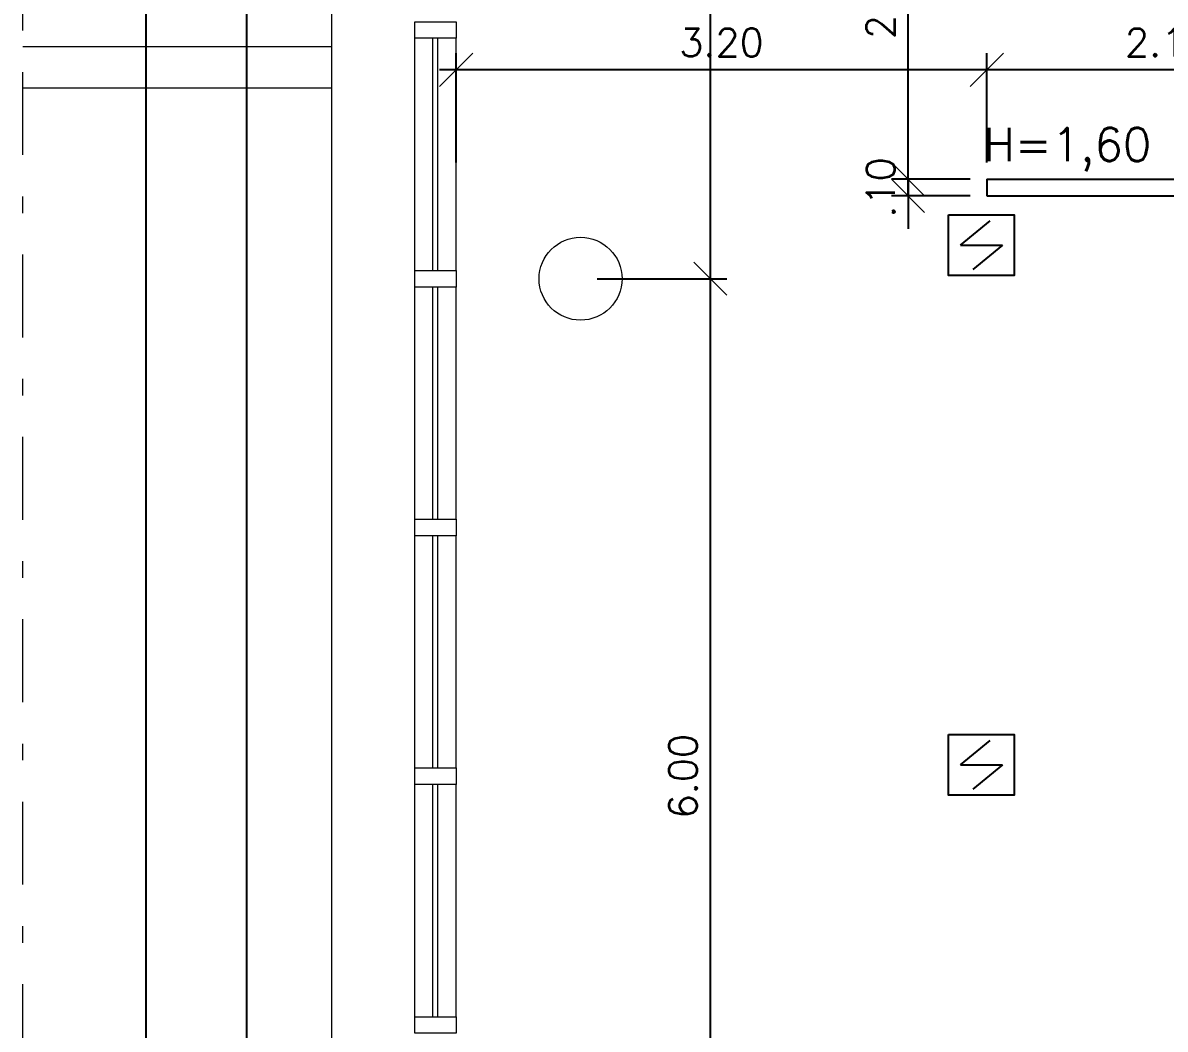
# Model space of a CAD drawing. Header units: millimetres. Extents: x 521 to 1055, y 261 to 520.
# Drawn here: x 597.95 to 604.84, y 325.44 to 331.51 of the extents above; entities that cross this region are included whole.
import ezdxf

# ---------------------------------------------------------------- set-up
doc = ezdxf.new("R2010")
doc.units = ezdxf.units.MM
doc.linetypes.add('CONTINU', pattern=[0])
doc.linetypes.add('DASHDOTX2', pattern=[2, 1, -0.5, 0, -0.5])
doc.layers.add('0.1', color=8, linetype='Continuous', lineweight=13)
doc.layers.add('ppci', color=8, linetype='Continuous')
doc.styles.add('ROMANS', font='romans')
doc.styles.get("Standard").update_dxf_attribs({"font": 'romans.shx'})
doc.dimstyles.new('Fares Eng - 50', dxfattribs={"dimscale": 2, "dimtxt": 0.085, "dimasz": 0.1, "dimexe": 0.05, "dimexo": 0.05, "dimgap": 0.04, "dimtad": 1, "dimzin": 4, "dimdsep": 46, "dimtxsty": 'ROMANS', "dimblk1": 'OBLIQUE', "dimblk2": 'OBLIQUE', "dimsah": 1, "dimcen": 0.05, "dimdle": 0.05, "dimclrd": 8, "dimclre": 8, "dimclrt": 8, "dimaunit": 1, "dimadec": 0, "dimazin": 0, "dimtfac": 1, "dimtix": 1, "dimtmove": 2, "dimatfit": 0, "dimldrblk": 'OPEN90', "dimfxl": 1, "dimtolj": 1, "dimtzin": 0, "dimarcsym": 0})

# ---------------------------------------------------------------- blocks, each defined once
blk = doc.blocks.new('_OBLIQUE')
at = {"color": 0, "linetype": 'ByBlock'}
blk.add_line((-0.5, -0.5), (0.5, 0.5), dxfattribs=at)
blk = doc.blocks.new('*D1317')
at = {"layer": '0.1', "color": 8, "linetype": 'CONTINU', "lineweight": -2, "transparency": 16777216}
for p, q in [((598.691386014889, 286.8644788319042), (598.691386014889, 337.0644788319044)), ((599.0990881130975, 336.9644788319043), (598.5913860148889, 336.9644788319043)), ((599.0990881130977, 286.9644788319042), (598.5913860148889, 286.9644788319042))]:
    blk.add_line(p, q, dxfattribs=at)
at = {"layer": 'DEFPOINTS', "color": 0, "linetype": 'CONTINU', "lineweight": -2, "transparency": 16777216}
for p in [(598.691386014889, 336.9644788319043), (599.1990881130976, 336.9644788319043), (599.1990881130977, 286.9644788319042)]:
    blk.add_point(p, dxfattribs=at)
at = {"layer": '0.1', "color": 8, "linetype": 'CONTINU', "lineweight": -2, "transparency": 16777216, "xscale": 0.2, "yscale": 0.2, "zscale": 0.2}
for p, rotation in [((598.691386014889, 336.9644788319043), 90), ((598.691386014889, 286.9644788319042), 270)]:
    blk.add_blockref('_OBLIQUE', p, dxfattribs=dict(at, rotation=rotation))
at = {"layer": '0.1', "color": 8, "linetype": 'CONTINU', "transparency": 16777216, "insert": (598.5263860148889, 311.9644788319043), "char_height": 0.17, "attachment_point": 5, "rotation": 90, "style": 'ROMANS'}
blk.add_mtext('\\A1;50.00', dxfattribs=at)
blk = doc.blocks.new('_Open90')
at = {"color": 0, "linetype": 'ByBlock', "lineweight": -2}
for p, q in [((-0.5, 0.5), (0, 0)), ((0, 0), (-1, 0)), ((0, 0), (-0.5, -0.5))]:
    blk.add_line(p, q, dxfattribs=at)
blk = doc.blocks.new('*D1623')
at = {"layer": '0.1', "color": 8, "linetype": 'CONTINU', "lineweight": -2, "transparency": 16777216}
for p, q in [((602.0943251962344, 323.8644788319044), (602.0943251962344, 330.0644788319044)), ((601.4114431933148, 329.9644788319044), (602.1943251962344, 329.9644788319044)), ((601.4114431933148, 323.9644788319044), (602.1943251962344, 323.9644788319044))]:
    blk.add_line(p, q, dxfattribs=at)
at = {"layer": 'DEFPOINTS', "color": 0, "linetype": 'CONTINU', "lineweight": -2, "transparency": 16777216}
for p in [(601.3114431933147, 329.9644788319044), (602.0943251962344, 329.9644788319044), (601.3114431933147, 323.9644788319044)]:
    blk.add_point(p, dxfattribs=at)
at = {"layer": '0.1', "color": 8, "linetype": 'CONTINU', "lineweight": -2, "transparency": 16777216, "xscale": 0.2, "yscale": 0.2, "zscale": 0.2}
for p, rotation in [((602.0943251962344, 329.9644788319044), 90), ((602.0943251962344, 323.9644788319044), 270)]:
    blk.add_blockref('_OBLIQUE', p, dxfattribs=dict(at, rotation=rotation))
at = {"layer": '0.1', "color": 8, "linetype": 'CONTINU', "transparency": 16777216, "insert": (601.9293251962343, 326.9644788319044), "char_height": 0.17, "attachment_point": 5, "rotation": 90, "style": 'ROMANS'}
blk.add_mtext('\\A1;6.00', dxfattribs=at)
blk = doc.blocks.new('*D1346')
at = {"layer": '0.1', "color": 8, "linetype": 'CONTINU', "lineweight": -2, "transparency": 16777216}
for p, q in [((602.0943251962344, 329.8644788319044), (602.0943251962344, 336.0644788319044)), ((601.4114431933148, 335.9644788319044), (602.1943251962344, 335.9644788319044)), ((601.4114431933148, 329.9644788319044), (602.1943251962344, 329.9644788319044))]:
    blk.add_line(p, q, dxfattribs=at)
at = {"layer": 'DEFPOINTS', "color": 0, "linetype": 'CONTINU', "lineweight": -2, "transparency": 16777216}
for p in [(601.3114431933147, 335.9644788319044), (602.0943251962344, 335.9644788319044), (601.3114431933147, 329.9644788319044)]:
    blk.add_point(p, dxfattribs=at)
at = {"layer": '0.1', "color": 8, "linetype": 'CONTINU', "lineweight": -2, "transparency": 16777216, "xscale": 0.2, "yscale": 0.2, "zscale": 0.2}
for p, rotation in [((602.0943251962344, 335.9644788319044), 90), ((602.0943251962344, 329.9644788319044), 270)]:
    blk.add_blockref('_OBLIQUE', p, dxfattribs=dict(at, rotation=rotation))
at = {"layer": '0.1', "color": 8, "linetype": 'CONTINU', "transparency": 16777216, "insert": (601.8943251962343, 333.3501935865147), "char_height": 0.17, "attachment_point": 5, "rotation": 90, "style": 'ROMANS'}
blk.add_mtext('\\A1;6.00', dxfattribs=at)
blk = doc.blocks.new('*D1361')
at = {"layer": '0.1', "color": 8, "linetype": 'CONTINU', "lineweight": -2, "transparency": 16777216}
for p, q in [((599.2990881130977, 316.6144788319043), (599.2990881130977, 332.8644788319043)), ((599.7114431933148, 332.7644788319043), (599.1990881130977, 332.7644788319043)), ((599.7114431933148, 316.7144788319043), (599.1990881130977, 316.7144788319043))]:
    blk.add_line(p, q, dxfattribs=at)
at = {"layer": 'DEFPOINTS', "color": 0, "linetype": 'CONTINU', "lineweight": -2, "transparency": 16777216}
for p in [(599.2990881130977, 332.7644788319043), (599.8114431933149, 332.7644788319043), (599.8114431933149, 316.7144788319043)]:
    blk.add_point(p, dxfattribs=at)
at = {"layer": '0.1', "color": 8, "linetype": 'CONTINU', "lineweight": -2, "transparency": 16777216, "xscale": 0.2, "yscale": 0.2, "zscale": 0.2}
for p, rotation in [((599.2990881130977, 332.7644788319043), 90), ((599.2990881130977, 316.7144788319043), 270)]:
    blk.add_blockref('_OBLIQUE', p, dxfattribs=dict(at, rotation=rotation))
at = {"layer": '0.1', "color": 8, "linetype": 'CONTINU', "transparency": 16777216, "insert": (599.1340881130976, 324.7394788319044), "char_height": 0.17, "attachment_point": 5, "rotation": 90, "style": 'ROMANS'}
blk.add_mtext('\\A1;16.05', dxfattribs=at)
blk = doc.blocks.new('*D3224')
at = {"layer": '0.1', "color": 8, "linetype": 'CONTINU', "lineweight": -2, "transparency": 16777216}
for p, q in [((603.7614431933147, 330.6644788319043), (603.7614431933147, 331.3237677771368)), ((605.9364431933147, 330.6644788319049), (605.9364431933147, 331.3237677771368)), ((606.0364431933148, 331.2237677771368), (603.6614431933147, 331.2237677771368))]:
    blk.add_line(p, q, dxfattribs=at)
at = {"layer": 'DEFPOINTS', "color": 0, "linetype": 'CONTINU', "lineweight": -2, "transparency": 16777216}
for p in [(603.7614431933147, 331.2237677771368), (603.7614431933147, 330.5644788319042), (605.9364431933147, 330.5644788319049)]:
    blk.add_point(p, dxfattribs=at)
at = {"layer": '0.1', "color": 8, "linetype": 'CONTINU', "lineweight": -2, "transparency": 16777216, "xscale": 0.2, "yscale": 0.2, "zscale": 0.2, "rotation": 180}
blk.add_blockref('_OBLIQUE', (603.7614431933147, 331.2237677771368), dxfattribs=at)
at = {"layer": '0.1', "color": 8, "linetype": 'CONTINU', "lineweight": -2, "transparency": 16777216, "xscale": 0.2, "yscale": 0.2, "zscale": 0.2}
blk.add_blockref('_OBLIQUE', (605.9364431933147, 331.2237677771368), dxfattribs=at)
at = {"layer": '0.1', "color": 8, "linetype": 'CONTINU', "lineweight": -2, "transparency": 16777216, "insert": (604.8489431933147, 331.3887677771368), "char_height": 0.17, "attachment_point": 5, "style": 'ROMANS'}
blk.add_mtext('\\A1;2.18', dxfattribs=at)
blk = doc.blocks.new('*D3226')
at = {"layer": '0.1', "color": 8, "linetype": 'CONTINU', "lineweight": -2, "transparency": 16777216}
for p, q in [((600.5614431933149, 330.6644788319043), (600.5614431933149, 331.3237677771368)), ((603.7614431933147, 330.6644788319043), (603.7614431933147, 331.3237677771368)), ((603.8614431933147, 331.2237677771368), (600.4614431933148, 331.2237677771368))]:
    blk.add_line(p, q, dxfattribs=at)
at = {"layer": 'DEFPOINTS', "color": 0, "linetype": 'CONTINU', "lineweight": -2, "transparency": 16777216}
for p in [(600.5614431933149, 331.2237677771368), (600.5614431933149, 330.5644788319042), (603.7614431933147, 330.5644788319042)]:
    blk.add_point(p, dxfattribs=at)
at = {"layer": '0.1', "color": 8, "linetype": 'CONTINU', "lineweight": -2, "transparency": 16777216, "xscale": 0.2, "yscale": 0.2, "zscale": 0.2, "rotation": 180}
blk.add_blockref('_OBLIQUE', (600.5614431933149, 331.2237677771368), dxfattribs=at)
at = {"layer": '0.1', "color": 8, "linetype": 'CONTINU', "lineweight": -2, "transparency": 16777216, "xscale": 0.2, "yscale": 0.2, "zscale": 0.2}
blk.add_blockref('_OBLIQUE', (603.7614431933147, 331.2237677771368), dxfattribs=at)
at = {"layer": '0.1', "color": 8, "linetype": 'CONTINU', "lineweight": -2, "transparency": 16777216, "insert": (602.1614431933148, 331.3887677771368), "char_height": 0.17, "attachment_point": 5, "style": 'ROMANS'}
blk.add_mtext('\\A1;3.20', dxfattribs=at)
blk = doc.blocks.new('*D3227')
at = {"layer": '0.1', "color": 8, "linetype": 'CONTINU', "lineweight": -2, "transparency": 16777216}
for p, q in [((603.2859292811768, 330.5644788319042), (603.2859292811768, 330.7644788319042)), ((603.6614431933147, 330.5644788319042), (603.1859292811768, 330.5644788319042)), ((603.2859292811768, 330.5644788319042), (603.2859292811768, 330.4644788319046)), ((603.6614431933147, 330.4644788319046), (603.1859292811768, 330.4644788319046)), ((603.2859292811768, 330.4644788319046), (603.2859292811768, 330.2644788319046))]:
    blk.add_line(p, q, dxfattribs=at)
at = {"layer": 'DEFPOINTS', "color": 0, "linetype": 'CONTINU', "lineweight": -2, "transparency": 16777216}
for p in [(603.7614431933147, 330.5644788319042), (603.2859292811768, 330.4644788319046), (603.7614431933147, 330.4644788319046)]:
    blk.add_point(p, dxfattribs=at)
at = {"layer": '0.1', "color": 8, "linetype": 'CONTINU', "lineweight": -2, "transparency": 16777216, "xscale": 0.2, "yscale": 0.2, "zscale": 0.2}
for p, rotation in [((603.2859292811768, 330.5644788319042), 270), ((603.2859292811768, 330.4644788319046), 90)]:
    blk.add_blockref('_OBLIQUE', p, dxfattribs=dict(at, rotation=rotation))
at = {"layer": '0.1', "color": 8, "linetype": 'CONTINU', "lineweight": -2, "transparency": 16777216, "insert": (603.1209292811767, 330.5144788319045), "char_height": 0.17, "attachment_point": 5, "rotation": 90, "style": 'ROMANS'}
blk.add_mtext('\\A1;.10', dxfattribs=at)
blk = doc.blocks.new('*D3228')
at = {"layer": '0.1', "color": 8, "linetype": 'CONTINU', "lineweight": -2, "transparency": 16777216}
for p, q in [((603.2859292811768, 330.4644788319042), (603.2859292811768, 332.8644788319041)), ((603.6614431933147, 332.7644788319041), (603.1859292811768, 332.7644788319041)), ((603.6614431933147, 330.5644788319042), (603.1859292811768, 330.5644788319042))]:
    blk.add_line(p, q, dxfattribs=at)
at = {"layer": 'DEFPOINTS', "color": 0, "linetype": 'CONTINU', "lineweight": -2, "transparency": 16777216}
for p in [(603.2859292811768, 332.7644788319041), (603.7614431933147, 332.7644788319041), (603.7614431933147, 330.5644788319042)]:
    blk.add_point(p, dxfattribs=at)
at = {"layer": '0.1', "color": 8, "linetype": 'CONTINU', "lineweight": -2, "transparency": 16777216, "xscale": 0.2, "yscale": 0.2, "zscale": 0.2}
for p, rotation in [((603.2859292811768, 332.7644788319041), 90), ((603.2859292811768, 330.5644788319042), 270)]:
    blk.add_blockref('_OBLIQUE', p, dxfattribs=dict(at, rotation=rotation))
at = {"layer": '0.1', "color": 8, "linetype": 'CONTINU', "lineweight": -2, "transparency": 16777216, "insert": (603.1209292811767, 331.6644788319042), "char_height": 0.17, "attachment_point": 5, "rotation": 90, "style": 'ROMANS'}
blk.add_mtext('\\A1;2.20', dxfattribs=at)

msp = doc.modelspace()

# ---------------------------------------------------------------- linework, layer by layer
at = {"layer": '0.1', "color": 8, "linetype": 'DASHDOTX2', "ltscale": 0.5}
msp.add_line((597.9487229808194, 277.9107440472911), (597.9487229808194, 340.9222189602986), dxfattribs=at)
at = {"layer": '0.1', "color": 8, "linetype": 'CONTINU'}
for p, q in [((599.8114431933149, 288.1144788319042), (599.8114431933149, 335.8144788319044)), ((600.3114431933149, 330.0144788319044), (600.3114431933149, 331.4144788319044)), ((600.4214431933149, 330.0144788319044), (600.4214431933149, 331.4144788319044)), ((600.4514431933148, 330.0144788319044), (600.4514431933148, 331.4144788319044)), ((600.5614431933149, 330.0144788319044), (600.5614431933149, 331.4144788319044)), ((600.3114431933149, 328.5144788319044), (600.3114431933149, 329.9144788319044)), ((600.4214431933149, 328.5144788319044), (600.4214431933149, 329.9144788319044)), ((600.4514431933148, 328.5144788319044), (600.4514431933148, 329.9144788319044)), ((600.5614431933149, 328.5144788319044), (600.5614431933149, 329.9144788319044)), ((600.3114431933149, 327.0144788319044), (600.3114431933149, 328.4144788319044)), ((600.4214431933149, 327.0144788319044), (600.4214431933149, 328.4144788319044)), ((600.4514431933148, 327.0144788319044), (600.4514431933148, 328.4144788319044)), ((600.5614431933149, 327.0144788319044), (600.5614431933149, 328.4144788319044)), ((600.3114431933149, 325.5144788319044), (600.3114431933149, 326.9144788319044)), ((600.4214431933149, 325.5144788319044), (600.4214431933149, 326.9144788319044)), ((600.4514431933148, 325.5144788319044), (600.4514431933148, 326.9144788319044)), ((600.5614431933149, 325.5144788319044), (600.5614431933149, 326.9144788319044))]:
    msp.add_line(p, q, dxfattribs=at)
at = {"layer": '0.1', "color": 8}
for p, q in [((597.9487229808194, 331.364478831905), (599.811443193315, 331.3644788319066)), ((599.811443193315, 331.1144788319048), (597.9487229808194, 331.1144788319047))]:
    msp.add_line(p, q, dxfattribs=at)
at = {"layer": '0.1', "color": 8, "linetype": 'CONTINU', "lineweight": -2}
for p, q in [((603.7614431933147, 330.5644788319042), (605.9364431933147, 330.5644788319049)), ((603.7614431933147, 330.5644788319042), (603.7614431933147, 330.4644788319046)), ((603.7614431933147, 330.4644788319046), (605.8364431933147, 330.464478831904))]:
    msp.add_line(p, q, dxfattribs=at)
at = {"layer": '0.1', "color": 8, "linetype": 'CONTINU'}
for points in [[(600.3114431933149, 331.5144788319044), (600.5614431933149, 331.5144788319044), (600.5614431933149, 331.4144788319044), (600.3114431933149, 331.4144788319044)], [(600.3114431933149, 330.0144788319044), (600.5614431933149, 330.0144788319044), (600.5614431933149, 329.9144788319044), (600.3114431933149, 329.9144788319044)], [(600.3114431933149, 328.5144788319044), (600.5614431933149, 328.5144788319044), (600.5614431933149, 328.4144788319044), (600.3114431933149, 328.4144788319044)], [(600.3114431933149, 327.0144788319044), (600.5614431933149, 327.0144788319044), (600.5614431933149, 326.9144788319044), (600.3114431933149, 326.9144788319044)], [(600.3114431933149, 325.5144788319044), (600.5614431933149, 325.5144788319044), (600.5614431933149, 325.4144788319044), (600.3114431933149, 325.4144788319044)]]:
    msp.add_lwpolyline(points, close=True, dxfattribs=at)
at = {"layer": '0.1', "color": 7}
msp.add_circle((601.3114431933147, 329.9644788319044), 0.2500000000000001, dxfattribs=at)
at = {"layer": 'ppci', "color": 10, "linetype": 'Continuous'}
for p, q in [((603.6022092462118, 330.1667703188867), (603.7808388652479, 330.3130836286495)), ((603.6022092462118, 330.1667703188867), (603.8555184842842, 330.1667703188867)), ((603.8555184842842, 330.1667703188867), (603.6768888652481, 330.0204570091241)), ((603.6022092462118, 327.0334764547188), (603.7808388652479, 327.1797897644815)), ((603.6022092462118, 327.0334764547188), (603.8555184842842, 327.0334764547188)), ((603.8555184842842, 327.0334764547188), (603.6768888652481, 326.8871631449561))]:
    msp.add_line(p, q, dxfattribs=at)
for points in [[(603.5309660230048, 330.3489786153909), (603.9267617074918, 330.3489786153909), (603.9267617074918, 329.9845620223826), (603.5309660230048, 329.9845620223826)], [(603.5309660230048, 327.2156847512229), (603.9267617074918, 327.2156847512229), (603.9267617074918, 326.8512681582147), (603.5309660230048, 326.8512681582147)]]:
    msp.add_lwpolyline(points, close=True, dxfattribs=at)

# ---------------------------------------------------------------- texts
at = {"layer": '0.1', "color": 8}
msp.add_text('H=1,60', height=0.2, dxfattribs=at).set_placement((603.7414573274781, 330.6741032622286))

# ---------------------------------------------------------------- dimensions: what is measured, and where the dimension line sits
at = {"layer": '0.1', "color": 8, "linetype": 'CONTINU'}
for base, p1, p2, picture, middle in [((598.691386014889, 336.9644788319043), (599.1990881130977, 286.9644788319042), (599.1990881130976, 336.9644788319043), '*D1317', (598.5263860148889, 311.9644788319043)), ((599.2990881130977, 332.7644788319043), (599.8114431933149, 316.7144788319043), (599.8114431933149, 332.7644788319043), '*D1361', (599.1340881130976, 324.7394788319044)), ((602.0943251962344, 329.9644788319044), (601.3114431933147, 323.9644788319044), (601.3114431933147, 329.9644788319044), '*D1623', (601.9293251962343, 326.9644788319044))]:
    dim = msp.add_linear_dim(base=base, p1=p1, p2=p2, angle=90, dimstyle='Fares Eng - 50', dxfattribs=at)
    dim.commit()
    dim.dimension.update_dxf_attribs({"geometry": picture, "text_midpoint": middle})
dim = msp.add_linear_dim(base=(602.0943251962344, 335.9644788319044), p1=(601.3114431933147, 329.9644788319044), p2=(601.3114431933147, 335.9644788319044), angle=90, dimstyle='Fares Eng - 50', dxfattribs=at)
dim.commit()
dim.dimension.update_dxf_attribs({"geometry": '*D1346', "text_midpoint": (601.8943251962343, 333.3501935865147), "dimtype": 160})
at = {"layer": '0.1', "color": 8, "linetype": 'CONTINU', "lineweight": -2}
for base, p2, picture, middle in [((603.2859292811768, 332.7644788319041), (603.7614431933147, 332.7644788319041), '*D3228', (603.1209292811767, 331.6644788319042)), ((603.2859292811768, 330.4644788319046), (603.7614431933147, 330.4644788319046), '*D3227', (603.1209292811767, 330.5144788319045))]:
    dim = msp.add_linear_dim(base=base, p1=(603.7614431933147, 330.5644788319042), p2=p2, angle=90, dimstyle='Fares Eng - 50', dxfattribs=at)
    dim.commit()
    dim.dimension.update_dxf_attribs({"geometry": picture, "text_midpoint": middle})
for base, p1, p2, picture, middle in [((600.5614431933149, 331.2237677771368), (603.7614431933147, 330.5644788319042), (600.5614431933149, 330.5644788319042), '*D3226', (602.1614431933148, 331.3887677771368)), ((603.7614431933147, 331.2237677771368), (605.9364431933147, 330.5644788319049), (603.7614431933147, 330.5644788319042), '*D3224', (604.8489431933147, 331.3887677771368))]:
    dim = msp.add_linear_dim(base=base, p1=p1, p2=p2, dimstyle='Fares Eng - 50', dxfattribs=at)
    dim.commit()
    dim.dimension.update_dxf_attribs({"geometry": picture, "text_midpoint": middle})

doc.saveas('drawing.dxf')
